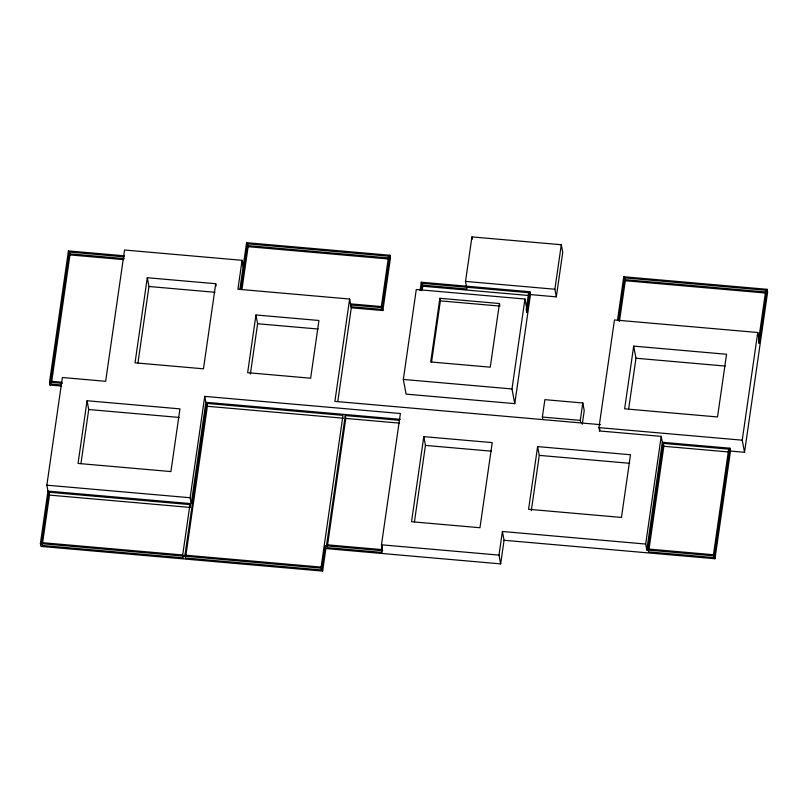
<?xml version="1.0" encoding="UTF-8"?>
<svg xmlns="http://www.w3.org/2000/svg" width="808" height="808" viewBox="0 0 808 808"><rect width="100%" height="100%" fill="white"/><g stroke="black" fill="none" stroke-linecap="round" stroke-linejoin="round"><path stroke-width="1.21" d="M61.681 386.083L50.056 385.062L49.52 382.204L68.427 250.914L124.442 255.823M50.056 385.062L51.843 372.68M52.197 370.205L65.579 277.316M65.933 274.831L68.973 253.783L124.291 258.621M61.337 385.002L51.338 384.123L50.803 381.265L69.417 252.056L124.402 256.873M51.702 381.639L69.953 254.914L69.417 252.056M47.955 491.102L191.243 503.657L190.132 497.738L204.727 396.385L400.394 413.524L381.477 544.814L382.598 550.723L325.351 545.713L325.887 548.571L322.644 571.094L40.945 546.42L40.4 543.562L47.955 491.102L46.844 485.194L62.357 377.518L105.646 381.305L124.563 250.015L242.087 260.317L243.743 269.084L247.137 245.551L246.591 242.693L389.88 255.237L390.416 258.106L382.861 310.555L351.298 307.798L349.642 299.021L237.916 289.234L242.087 260.317M41.652 541.461L48.631 493.042M189.961 504.596L182.699 554.975L183.244 557.833L42.228 545.481L41.683 542.623L48.945 492.244L189.961 504.596L190.324 506.505M42.582 543.026L49.48 495.102L48.945 492.244M87.072 400.738L78.043 463.439L170.912 471.569L179.952 408.878L87.072 400.738L88.728 409.515L80.941 463.6M147.298 277.73L135.037 362.822L203.464 368.812L215.726 283.719L147.298 277.73L148.955 286.497L137.946 362.964M191.243 503.657L205.848 402.293L204.727 396.385M184.971 555.167L206.838 403.434L342.976 415.363L321.119 567.095L321.655 569.953L185.517 558.035L184.971 555.167L321.119 567.095M185.87 555.54L207.373 406.293L206.838 403.434M239.905 289.123L246.591 242.693M241.026 289.294L247.581 243.834L388.598 256.187L389.133 259.045M241.925 289.698L248.117 246.692L247.581 243.834M255.954 314.969L247.642 372.68L310.636 378.205L318.948 320.483L255.954 314.969L257.611 323.745L250.359 374.094M349.642 299.021L334.896 401.384L600.495 424.654M337.805 401.424L351.298 307.798M322.018 567.469L325.058 546.329M322.644 571.094L322.099 568.236L325.351 545.713M382.154 545.855L381.608 549.581L382.154 552.45L327.169 547.632L326.634 544.764L345.248 415.565L398.98 420.271M327.533 545.148L345.784 418.423L345.248 415.565M350.682 306.686L381.881 309.424L381.336 306.555L388.598 256.187M381.881 309.424L388.961 260.277M382.861 310.555L382.325 307.696L389.88 255.237M529.937 291.739L530.472 294.597L514.767 403.636L406.111 394.122L403.333 379.437L416.292 289.496L524.947 299.021L527.18 310.848L529.937 291.739L421.281 282.214L420.079 290.577M421.109 290.032L421.826 285.083L421.281 282.214M421.221 290.658L422.271 283.356L528.644 292.678L529.19 295.536L526.735 312.565L526.2 309.706L528.644 292.678M422.281 289.87L422.806 286.224L422.271 283.356M439.885 298.293L430.714 361.954L490.264 367.175L499.435 303.515L439.885 298.293L440.37 300.869L431.563 362.034M423.796 436.633L411.535 521.726L479.962 527.725L492.224 442.622L423.796 436.633L425.452 445.41L414.433 521.867M421.826 285.083L466.974 289.032L465.529 281.406L471.943 236.906L561.297 244.733L562.742 252.359L556.328 296.859L530.472 294.597M514.767 403.636L511.989 388.951L524.947 299.021M325.887 548.571L500.657 563.883L499.001 555.106L502.404 531.492L645.693 544.047L646.804 549.955L714.444 555.884L714.989 558.742L504.061 540.269L502.404 531.492M500.657 563.883L504.061 540.269M556.328 296.859L554.884 289.234L561.297 244.733M537.613 446.602L528.584 509.293L621.463 517.433L630.492 454.742L537.613 446.602L539.279 455.379L531.3 510.696M542.774 419.241L542.36 417.059L544.875 399.657L582.79 402.98L584.235 410.605L582.265 424.281M580.7 422.564L580.285 420.382L582.79 402.98M646.804 549.955L662.318 442.279L661.207 436.37L599.587 430.967L598.95 427.634L614.464 319.958L757.753 332.502L759.5 341.754L767.055 289.304L623.776 276.75L617.474 320.463M599.587 430.967L599.889 428.866M618.595 319.301L624.311 279.608L623.776 276.75M618.564 320.897L624.756 277.891L765.772 290.244L766.135 292.153M619.453 321.301L625.301 280.75L624.756 277.891M633.684 346.127L624.645 408.828L717.524 416.958L726.554 354.268L633.684 346.127L635.967 358.237L628.705 408.646M645.693 544.047L661.207 436.37M729.038 453.248L713.999 557.601L648.632 551.874L648.087 549.016L663.307 443.42L728.675 449.147L729.038 451.056M648.986 549.389L663.843 446.279L663.307 443.42M713.999 557.601L713.464 554.742L728.675 449.147M714.444 555.884L729.957 448.208L662.318 442.279M714.989 558.742L730.503 451.066L729.957 448.208M730.503 451.066L744.532 452.298L742.239 440.188L757.753 332.502M765.772 290.244L758.52 340.623L759.055 343.481L762.065 322.594M762.419 320.13L766.317 293.102M744.532 452.298L767.6 292.163L767.055 289.304M247.137 245.551L390.416 258.106M248.117 246.692L387.891 258.934M624.311 279.608L767.6 292.163M625.301 280.75L765.065 292.991M465.529 281.406L554.884 289.234M69.953 254.914L123.685 259.62M422.806 286.224L529.19 295.536M440.37 300.869L499.93 306.091M350.137 303.828L381.336 306.555M148.955 286.497L214.898 292.274M350.753 304.929L382.325 307.696M257.611 323.745L318.14 329.038M635.967 358.237L725.079 366.044M403.333 379.437L511.989 388.951M542.36 417.059L580.285 420.382M598.95 427.634L742.239 440.188M50.803 381.265L62.044 382.245M49.52 382.204L62.307 383.325M205.848 402.293L400.263 419.322M207.373 406.293L343.521 418.221M345.784 418.423L399.516 423.129M663.843 446.279L727.957 451.894M88.728 409.515L179.093 417.433M425.452 445.41L491.385 451.177M539.279 455.379L629.634 463.287M46.844 485.194L190.132 497.738M49.48 495.102L190.506 507.454M648.087 549.016L713.464 554.742M381.477 544.814L499.001 555.106M326.634 544.764L381.608 549.581M41.683 542.623L182.699 554.975M40.4 543.562L322.099 568.236M499.435 303.515L499.768 305.232M471.943 236.906L472.357 239.087M215.726 283.719L216.14 285.911M68.427 250.914L68.791 252.823"/></g></svg>
